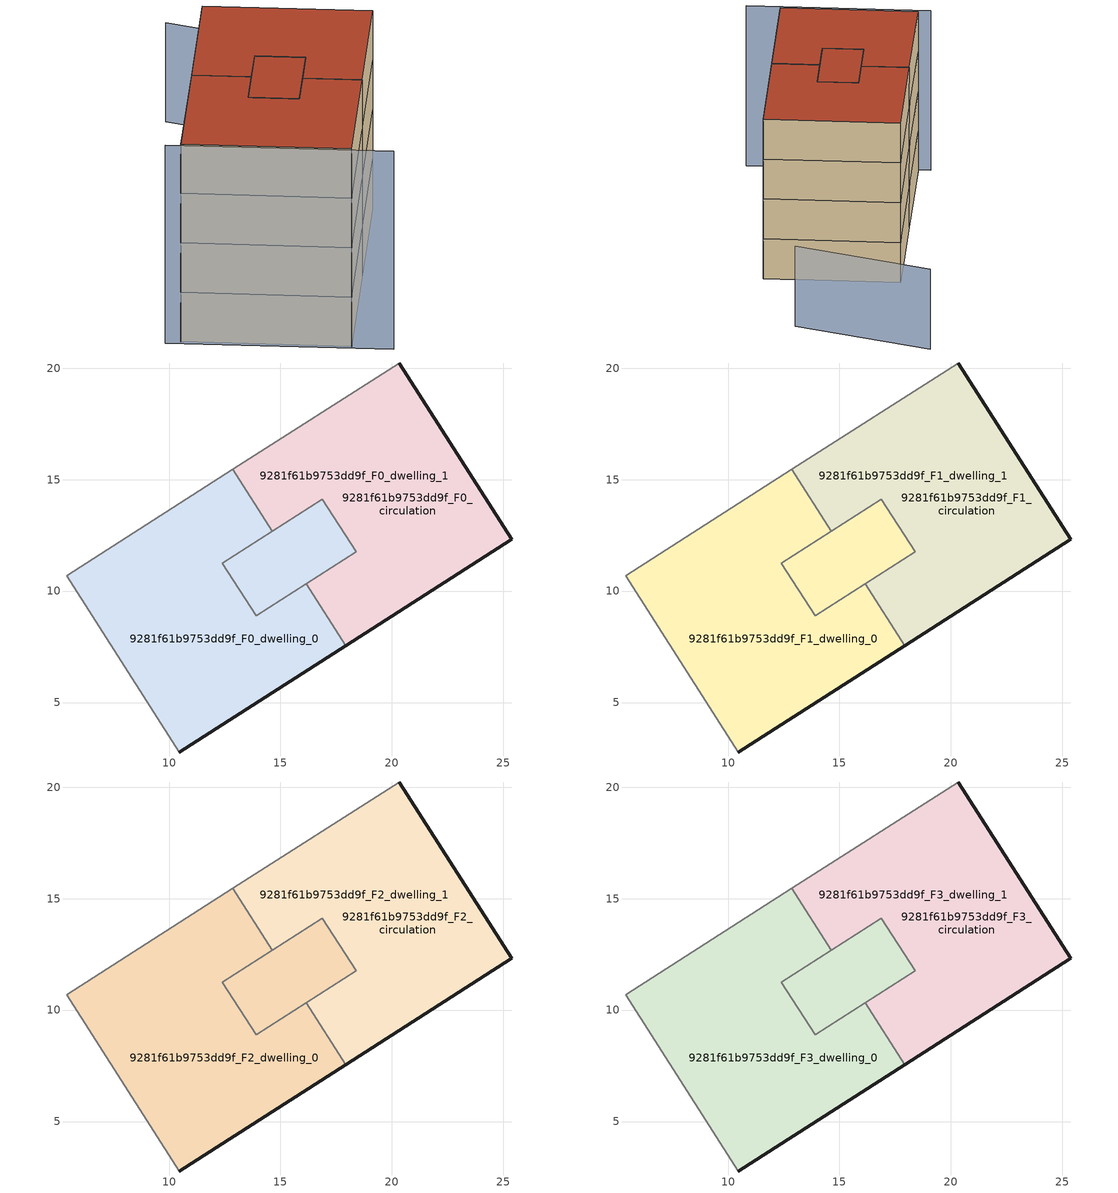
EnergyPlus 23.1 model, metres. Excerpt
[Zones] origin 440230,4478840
9281f61b9753dd9f_F0_dwelling_0
 floor ground (EU_floor_Construction): 14.64,12.69 13.17,11.76 12.4,11.26 13.91,8.89 14.63,9.35 16.15,10.32 17.92,7.56 10.46,2.78 5.4,10.68 12.87,15.46 z0; 16.88,14.13 18.39,11.76 16.15,10.32 14.63,9.35 13.91,8.89 12.4,11.26 13.17,11.76 z0
 wall outside (EU_wall_Construction): 10.46,2.78 17.92,7.56 z0:3
 wall adiabatic (EU_wall_Construction): 16.15,10.32 13.91,8.89 / 12.4,11.26 14.64,12.69 / 12.87,15.46 5.4,10.68 10.46,2.78 z0:3
 wall to 9281f61b9753dd9f_F0_dwelling_1 (EU_wall_Construction): 17.92,7.56 16.15,10.32 / 14.64,12.69 12.87,15.46 z0:3
 wall to 9281f61b9753dd9f_F0_circulation (EU_wall_Construction): 13.91,8.89 12.4,11.26 z0:3
9281f61b9753dd9f_F0_dwelling_1
 floor ground (EU_floor_Construction): 16.88,14.13 18.39,11.76 16.15,10.32 13.91,8.89 12.4,11.26 z0; 20.33,20.24 25.39,12.33 17.92,7.56 16.15,10.32 18.39,11.76 16.88,14.13 14.64,12.69 12.87,15.46 z0
 wall outside (EU_wall_Construction): 17.92,7.56 25.39,12.33 20.33,20.24 z0:3
 wall adiabatic (EU_wall_Construction): 20.33,20.24 12.87,15.46 / 14.64,12.69 16.88,14.13 18.39,11.76 16.15,10.32 z0:3
9281f61b9753dd9f_F0_circulation
 floor ground (EU_floor_Construction): 16.88,14.13 18.39,11.76 16.15,10.32 14.63,9.35 13.91,8.89 12.4,11.26 13.17,11.76 14.64,12.69 z0; 14.64,12.69 13.88,12.21 13.17,11.76 12.4,11.26 13.91,8.89 14.63,9.35 16.15,10.32 17.92,7.56 10.46,2.78 5.4,10.68 12.87,15.46 z0; 20.33,20.24 25.39,12.33 17.92,7.56 16.15,10.32 18.39,11.76 16.88,14.13 14.64,12.69 12.87,15.46 z0
 wall adiabatic (EU_wall_Construction): 13.91,8.89 18.39,11.76 16.88,14.13 12.4,11.26 z0:3
 roof outside (EU_floor_Construction): 17.92,7.56 16.15,10.32 14.63,9.35 13.91,8.89 12.4,11.26 13.17,11.76 14.64,12.69 12.87,15.46 5.4,10.68 10.46,2.78 z3
9281f61b9753dd9f_F1_dwelling_0
 floor to 9281f61b9753dd9f_F0_dwelling_0 (EU_floor_Construction): 14.64,12.69 13.05,11.68 12.4,11.26 13.91,8.89 16.15,10.32 17.92,7.56 10.46,2.78 5.4,10.68 12.87,15.46 z3; 16.88,14.13 18.39,11.76 16.15,10.32 14.63,9.35 13.91,8.89 12.4,11.26 13.17,11.76 z3
 wall outside (EU_wall_Construction): 10.46,2.78 17.92,7.56 z3:6
 wall adiabatic (EU_wall_Construction): 16.15,10.32 13.91,8.89 / 12.4,11.26 14.64,12.69 / 12.87,15.46 5.4,10.68 10.46,2.78 z3:6
 wall to 9281f61b9753dd9f_F1_dwelling_1 (EU_wall_Construction): 17.92,7.56 16.15,10.32 / 14.64,12.69 12.87,15.46 z3:6
 wall to 9281f61b9753dd9f_F1_circulation (EU_wall_Construction): 13.91,8.89 12.4,11.26 z3:6
9281f61b9753dd9f_F1_dwelling_1
 floor to 9281f61b9753dd9f_F0_dwelling_1 (EU_floor_Construction): 20.33,20.24 25.39,12.33 17.92,7.56 16.15,10.32 18.39,11.76 16.88,14.13 14.64,12.69 12.87,15.46 z3; 16.88,14.13 18.39,11.76 16.15,10.32 13.91,8.89 12.4,11.26 14.64,12.69 z3
 wall outside (EU_wall_Construction): 17.92,7.56 25.39,12.33 20.33,20.24 z3:6
 wall adiabatic (EU_wall_Construction): 20.33,20.24 12.87,15.46 / 14.64,12.69 16.88,14.13 18.39,11.76 16.15,10.32 z3:6
9281f61b9753dd9f_F1_circulation
 floor outside (EU_floor_Construction): 14.64,12.69 13.88,12.21 13.17,11.76 12.4,11.26 13.91,8.89 14.63,9.35 16.15,10.32 17.92,7.56 10.46,2.78 5.4,10.68 12.87,15.46 z3; 20.33,20.24 25.39,12.33 17.92,7.56 16.15,10.32 18.39,11.76 16.88,14.13 14.64,12.69 12.87,15.46 z3
 floor to 9281f61b9753dd9f_F0_circulation (EU_floor_Construction): 16.88,14.13 18.39,11.76 16.15,10.32 14.63,9.35 13.91,8.89 12.4,11.26 13.17,11.76 14.64,12.69 z3
 wall adiabatic (EU_wall_Construction): 13.91,8.89 18.39,11.76 16.88,14.13 12.4,11.26 z3:6
 roof outside (EU_floor_Construction): 17.92,7.56 16.15,10.32 14.63,9.35 13.91,8.89 12.4,11.26 13.17,11.76 14.64,12.69 12.87,15.46 5.4,10.68 10.46,2.78 z6
9281f61b9753dd9f_F2_dwelling_0
 floor to 9281f61b9753dd9f_F1_dwelling_0 (EU_floor_Construction): 14.64,12.69 13.05,11.68 12.4,11.26 13.91,8.89 16.15,10.32 17.92,7.56 10.46,2.78 5.4,10.68 12.87,15.46 z6; 16.88,14.13 18.39,11.76 16.15,10.32 14.63,9.35 13.91,8.89 12.4,11.26 13.17,11.76 z6
 wall outside (EU_wall_Construction): 10.46,2.78 17.92,7.56 z6:9
 wall adiabatic (EU_wall_Construction): 16.15,10.32 13.91,8.89 / 12.4,11.26 14.64,12.69 / 12.87,15.46 5.4,10.68 10.46,2.78 z6:9
 wall to 9281f61b9753dd9f_F2_dwelling_1 (EU_wall_Construction): 17.92,7.56 16.15,10.32 / 14.64,12.69 12.87,15.46 z6:9
 wall to 9281f61b9753dd9f_F2_circulation (EU_wall_Construction): 13.91,8.89 12.4,11.26 z6:9
9281f61b9753dd9f_F2_dwelling_1
 floor to 9281f61b9753dd9f_F1_dwelling_1 (EU_floor_Construction): 20.33,20.24 25.39,12.33 17.92,7.56 16.15,10.32 18.39,11.76 16.88,14.13 14.64,12.69 12.87,15.46 z6; 16.88,14.13 18.39,11.76 16.15,10.32 13.91,8.89 12.4,11.26 14.64,12.69 z6
 wall outside (EU_wall_Construction): 17.92,7.56 25.39,12.33 20.33,20.24 z6:9
 wall adiabatic (EU_wall_Construction): 20.33,20.24 12.87,15.46 / 14.64,12.69 16.88,14.13 18.39,11.76 16.15,10.32 z6:9
9281f61b9753dd9f_F2_circulation
 floor outside (EU_floor_Construction): 14.64,12.69 13.88,12.21 13.17,11.76 12.4,11.26 13.91,8.89 14.63,9.35 16.15,10.32 17.92,7.56 10.46,2.78 5.4,10.68 12.87,15.46 z6; 20.33,20.24 25.39,12.33 17.92,7.56 16.15,10.32 18.39,11.76 16.88,14.13 14.64,12.69 12.87,15.46 z6
 floor to 9281f61b9753dd9f_F1_circulation (EU_floor_Construction): 16.88,14.13 18.39,11.76 16.15,10.32 14.63,9.35 13.91,8.89 12.4,11.26 13.17,11.76 14.64,12.69 z6
 wall adiabatic (EU_wall_Construction): 13.91,8.89 18.39,11.76 16.88,14.13 12.4,11.26 z6:9
 roof outside (EU_floor_Construction): 17.92,7.56 16.15,10.32 14.63,9.35 13.91,8.89 12.4,11.26 13.17,11.76 14.64,12.69 12.87,15.46 5.4,10.68 10.46,2.78 z9
9281f61b9753dd9f_F3_dwelling_0
 floor to 9281f61b9753dd9f_F2_dwelling_0 (EU_floor_Construction): 14.64,12.69 13.05,11.68 12.4,11.26 13.91,8.89 16.15,10.32 17.92,7.56 10.46,2.78 5.4,10.68 12.87,15.46 z9; 16.88,14.13 18.39,11.76 16.15,10.32 14.63,9.35 13.91,8.89 12.4,11.26 13.17,11.76 z9
 wall outside (EU_wall_Construction): 10.46,2.78 17.92,7.56 z9:12
 wall adiabatic (EU_wall_Construction): 16.15,10.32 13.91,8.89 / 12.4,11.26 14.64,12.69 / 12.87,15.46 5.4,10.68 10.46,2.78 z9:12
 wall to 9281f61b9753dd9f_F3_dwelling_1 (EU_wall_Construction): 17.92,7.56 16.15,10.32 / 14.64,12.69 12.87,15.46 z9:12
 wall to 9281f61b9753dd9f_F3_circulation (EU_wall_Construction): 13.91,8.89 12.4,11.26 z9:12
 roof outside (EU_roof_Construction): 16.15,10.32 18.39,11.76 16.88,14.13 13.17,11.76 12.4,11.26 13.91,8.89 14.63,9.35 z12; 17.92,7.56 16.15,10.32 14.63,9.35 13.91,8.89 12.4,11.26 13.17,11.76 14.64,12.69 12.87,15.46 5.4,10.68 10.46,2.78 z12
9281f61b9753dd9f_F3_dwelling_1
 floor to 9281f61b9753dd9f_F2_dwelling_1 (EU_floor_Construction): 20.33,20.24 25.39,12.33 17.92,7.56 16.15,10.32 18.39,11.76 16.88,14.13 14.64,12.69 12.87,15.46 z9; 16.88,14.13 18.39,11.76 16.15,10.32 13.91,8.89 12.4,11.26 14.64,12.69 z9
 wall outside (EU_wall_Construction): 17.92,7.56 25.39,12.33 20.33,20.24 z9:12
 wall adiabatic (EU_wall_Construction): 20.33,20.24 12.87,15.46 / 14.64,12.69 16.88,14.13 18.39,11.76 16.15,10.32 z9:12
 roof outside (EU_roof_Construction): 25.39,12.33 20.33,20.24 12.87,15.46 14.64,12.69 16.88,14.13 18.39,11.76 16.15,10.32 17.92,7.56 z12; 16.15,10.32 18.39,11.76 16.88,14.13 12.4,11.26 13.91,8.89 z12
9281f61b9753dd9f_F3_circulation
 floor outside (EU_floor_Construction): 14.64,12.69 13.88,12.21 13.17,11.76 12.4,11.26 13.91,8.89 14.63,9.35 16.15,10.32 17.92,7.56 10.46,2.78 5.4,10.68 12.87,15.46 z9; 20.33,20.24 25.39,12.33 17.92,7.56 16.15,10.32 18.39,11.76 16.88,14.13 14.64,12.69 12.87,15.46 z9
 floor to 9281f61b9753dd9f_F2_circulation (EU_floor_Construction): 16.88,14.13 18.39,11.76 16.15,10.32 14.63,9.35 13.91,8.89 12.4,11.26 13.17,11.76 14.64,12.69 z9
 wall adiabatic (EU_wall_Construction): 13.91,8.89 18.39,11.76 16.88,14.13 12.4,11.26 z9:12
 roof outside (EU_roof_Construction): 16.15,10.32 18.39,11.76 16.88,14.13 14.64,12.69 13.17,11.76 12.4,11.26 13.91,8.89 14.63,9.35 z12; 17.92,7.56 16.15,10.32 14.63,9.35 13.91,8.89 12.4,11.26 13.17,11.76 14.64,12.69 12.87,15.46 5.4,10.68 10.46,2.78 z12; 25.39,12.33 20.33,20.24 12.87,15.46 14.64,12.69 16.88,14.13 18.39,11.76 16.15,10.32 17.92,7.56 z12
shading: 4.74,11.27 11.6,0.75 z0:12; 30.14,18.53 27.62,28.09 z0:6
[Building]
EU S2 Campaign: North Axis=0; Terrain=City; Solar Distribution=FullExterior
[Site:Location]
Madrid: Latitude=40.5; Longitude=-3.5; Time Zone=1; Elevation=609
[SizingPeriod:WeatherFileDays]
AnnualSizingPeriod: Begin Month=1; Begin Day of Month=1; End Month=12; End Day of Month=31; Day of Week for Start Day=Monday; Use Weather File Daylight Saving Period=No; Use Weather File Rain and Snow Indicators=No
[MATERIAL]
EU_InternalMass_Material: Roughness=MediumRough; Thickness=0.1; Conductivity=1; Density=1800; Specific Heat=900; Thermal Absorptance=0.9; Solar Absorptance=0.7; Visible Absorptance=0.7
[MATERIAL:NOMASS] Roughness=MediumRough; Thermal Absorptance=0.9; Solar Absorptance=0.7; Visible Absorptance=0.7
Name | Thermal Resistance
EU_wall_NoMass | 0.459673
EU_roof_NoMass | 0.495815
EU_floor_NoMass | 0.788942
[CONSTRUCTION]
EU_wall_Construction: EU_wall_NoMass
EU_roof_Construction: EU_roof_NoMass
EU_floor_Construction: EU_floor_NoMass
EU_InternalMass_Construction: EU_InternalMass_Material
[ZONE] Type=1; Multiplier=1; Ceiling Height=autocalculate; Floor Area=autocalculate; Part of Total Floor Area=Yes
Name | Volume
9281f61b9753dd9f_F0_dwelling_0; 9281f61b9753dd9f_F1_dwelling_0; 9281f61b9753dd9f_F2_dwelling_0; 9281f61b9753dd9f_F3_dwelling_0 | 271.872
9281f61b9753dd9f_F0_dwelling_1; 9281f61b9753dd9f_F1_dwelling_1; 9281f61b9753dd9f_F2_dwelling_1; 9281f61b9753dd9f_F3_dwelling_1 | 271.871
9281f61b9753dd9f_F0_circulation; 9281f61b9753dd9f_F1_circulation; 9281f61b9753dd9f_F2_circulation; 9281f61b9753dd9f_F3_circulation | 498.847
[INTERNALMASS] Construction=EU_InternalMass_Construction; Surface Area=75.6584
Name | Zone or ZoneList
9281f61b9753dd9f_F0_dwelling_0_EU_InternalMass | 9281f61b9753dd9f_F0_dwelling_0
9281f61b9753dd9f_F0_dwelling_1_EU_InternalMass | 9281f61b9753dd9f_F0_dwelling_1
9281f61b9753dd9f_F1_dwelling_0_EU_InternalMass | 9281f61b9753dd9f_F1_dwelling_0
9281f61b9753dd9f_F1_dwelling_1_EU_InternalMass | 9281f61b9753dd9f_F1_dwelling_1
9281f61b9753dd9f_F2_dwelling_0_EU_InternalMass | 9281f61b9753dd9f_F2_dwelling_0
9281f61b9753dd9f_F2_dwelling_1_EU_InternalMass | 9281f61b9753dd9f_F2_dwelling_1
9281f61b9753dd9f_F3_dwelling_0_EU_InternalMass | 9281f61b9753dd9f_F3_dwelling_0
9281f61b9753dd9f_F3_dwelling_1_EU_InternalMass | 9281f61b9753dd9f_F3_dwelling_1
[OTHEREQUIPMENT] Fuel Type=Electricity; Design Level Calculation Method=Watts/Area; Power per Zone Floor Area=1; Fraction Latent=0; Fraction Radiant=0; Fraction Lost=0; Carbon Dioxide Generation Rate=0; EndUse Subcategory=EU_Step8_InternalGains
Name | Zone or ZoneList or Space or SpaceList | Schedule
EU_Step8_InternalGain_9281f61b9753dd9f_F0_dwelling_0_f000 | 9281f61b9753dd9f_F0_dwelling_0 | EU_Step8_GainSchedule_9281f61b9753dd9f_F0_dwelling_0_f000
EU_Step8_InternalGain_9281f61b9753dd9f_F0_dwelling_1_f000 | 9281f61b9753dd9f_F0_dwelling_1 | EU_Step8_GainSchedule_9281f61b9753dd9f_F0_dwelling_1_f000
EU_Step8_InternalGain_9281f61b9753dd9f_F1_dwelling_0_f000 | 9281f61b9753dd9f_F1_dwelling_0 | EU_Step8_GainSchedule_9281f61b9753dd9f_F1_dwelling_0_f000
EU_Step8_InternalGain_9281f61b9753dd9f_F1_dwelling_1_f000 | 9281f61b9753dd9f_F1_dwelling_1 | EU_Step8_GainSchedule_9281f61b9753dd9f_F1_dwelling_1_f000
EU_Step8_InternalGain_9281f61b9753dd9f_F2_dwelling_0_f000 | 9281f61b9753dd9f_F2_dwelling_0 | EU_Step8_GainSchedule_9281f61b9753dd9f_F2_dwelling_0_f000
EU_Step8_InternalGain_9281f61b9753dd9f_F2_dwelling_1_f000 | 9281f61b9753dd9f_F2_dwelling_1 | EU_Step8_GainSchedule_9281f61b9753dd9f_F2_dwelling_1_f000
EU_Step8_InternalGain_9281f61b9753dd9f_F3_dwelling_0_f000 | 9281f61b9753dd9f_F3_dwelling_0 | EU_Step8_GainSchedule_9281f61b9753dd9f_F3_dwelling_0_f000
EU_Step8_InternalGain_9281f61b9753dd9f_F3_dwelling_1_f000 | 9281f61b9753dd9f_F3_dwelling_1 | EU_Step8_GainSchedule_9281f61b9753dd9f_F3_dwelling_1_f000
[ZONEINFILTRATION:DESIGNFLOWRATE] Schedule=EU_AlwaysOn; Design Flow Rate Calculation Method=Flow/Area; Flow Rate per Floor Area=0.0005; Constant Term Coefficient=1; Temperature Term Coefficient=0; Velocity Term Coefficient=0; Velocity Squared Term Coefficient=0
Name | Zone or ZoneList or Space or SpaceList
EU_Circulation_Infiltration_9281f61b9753dd9f_F0_circulation | 9281f61b9753dd9f_F0_circulation
EU_Circulation_Infiltration_9281f61b9753dd9f_F1_circulation | 9281f61b9753dd9f_F1_circulation
EU_Circulation_Infiltration_9281f61b9753dd9f_F2_circulation | 9281f61b9753dd9f_F2_circulation
EU_Circulation_Infiltration_9281f61b9753dd9f_F3_circulation | 9281f61b9753dd9f_F3_circulation
[ZONEVENTILATION:DESIGNFLOWRATE] Schedule=EU_AlwaysOn; Design Flow Rate Calculation Method=AirChanges/Hour; Air Changes per Hour=0.719161; Ventilation Type=Natural; Fan Pressure Rise=0; Fan Total Efficiency=1; Constant Term Coefficient=1; Temperature Term Coefficient=0; Velocity Term Coefficient=0; Velocity Squared Term Coefficient=0; Minimum Indoor Temperature=-100; Maximum Indoor Temperature=100; Delta Temperature=-100; Minimum Outdoor Temperature=-100; Maximum Outdoor Temperature=100; Maximum Wind Speed=40
Name | Zone or ZoneList or Space or SpaceList
EU_ConstantAir_9281f61b9753dd9f_F0_dwelling_0 | 9281f61b9753dd9f_F0_dwelling_0
EU_ConstantAir_9281f61b9753dd9f_F0_dwelling_1 | 9281f61b9753dd9f_F0_dwelling_1
EU_ConstantAir_9281f61b9753dd9f_F1_dwelling_0 | 9281f61b9753dd9f_F1_dwelling_0
EU_ConstantAir_9281f61b9753dd9f_F1_dwelling_1 | 9281f61b9753dd9f_F1_dwelling_1
EU_ConstantAir_9281f61b9753dd9f_F2_dwelling_0 | 9281f61b9753dd9f_F2_dwelling_0
EU_ConstantAir_9281f61b9753dd9f_F2_dwelling_1 | 9281f61b9753dd9f_F2_dwelling_1
EU_ConstantAir_9281f61b9753dd9f_F3_dwelling_0 | 9281f61b9753dd9f_F3_dwelling_0
EU_ConstantAir_9281f61b9753dd9f_F3_dwelling_1 | 9281f61b9753dd9f_F3_dwelling_1
[HVACTEMPLATE:THERMOSTAT] Constant Heating Setpoint=20; Constant Cooling Setpoint=50
EU_HeatOnly_9281f61b9753dd9f_F0_dwelling_0; EU_HeatOnly_9281f61b9753dd9f_F0_dwelling_1; EU_HeatOnly_9281f61b9753dd9f_F1_dwelling_0; EU_HeatOnly_9281f61b9753dd9f_F1_dwelling_1; EU_HeatOnly_9281f61b9753dd9f_F2_dwelling_0; EU_HeatOnly_9281f61b9753dd9f_F2_dwelling_1; EU_HeatOnly_9281f61b9753dd9f_F3_dwelling_0; EU_HeatOnly_9281f61b9753dd9f_F3_dwelling_1
[HVACTEMPLATE:ZONE:IDEALLOADSAIRSYSTEM] System Availability Schedule=EU_AlwaysOn; Maximum Heating Supply Air Temperature=50; Minimum Cooling Supply Air Temperature=13; Maximum Heating Supply Air Humidity Ratio=0.0156; Minimum Cooling Supply Air Humidity Ratio=0.0077; Heating Limit=NoLimit; Cooling Limit=NoLimit; Heating Availability Schedule=EU_AlwaysOn; Cooling Availability Schedule=EU_CoolingOff; Dehumidification Control Type=ConstantSensibleHeatRatio; Cooling Sensible Heat Ratio=0.7; Dehumidification Setpoint=60; Humidification Control Type=None; Humidification Setpoint=30; Outdoor Air Method=None; Outdoor Air Flow Rate per Person=0.00944; Outdoor Air Flow Rate per Zone Floor Area=0; Outdoor Air Flow Rate per Zone=0; Demand Controlled Ventilation Type=None; Outdoor Air Economizer Type=NoEconomizer; Heat Recovery Type=None; Sensible Heat Recovery Effectiveness=0.7; Latent Heat Recovery Effectiveness=0.65
Name | Template Thermostat
9281f61b9753dd9f_F0_dwelling_0 | EU_HeatOnly_9281f61b9753dd9f_F0_dwelling_0
9281f61b9753dd9f_F0_dwelling_1 | EU_HeatOnly_9281f61b9753dd9f_F0_dwelling_1
9281f61b9753dd9f_F1_dwelling_0 | EU_HeatOnly_9281f61b9753dd9f_F1_dwelling_0
9281f61b9753dd9f_F1_dwelling_1 | EU_HeatOnly_9281f61b9753dd9f_F1_dwelling_1
9281f61b9753dd9f_F2_dwelling_0 | EU_HeatOnly_9281f61b9753dd9f_F2_dwelling_0
9281f61b9753dd9f_F2_dwelling_1 | EU_HeatOnly_9281f61b9753dd9f_F2_dwelling_1
9281f61b9753dd9f_F3_dwelling_0 | EU_HeatOnly_9281f61b9753dd9f_F3_dwelling_0
9281f61b9753dd9f_F3_dwelling_1 | EU_HeatOnly_9281f61b9753dd9f_F3_dwelling_1
[SIZING:ZONE] Zone Cooling Design Supply Air Temperature Input Method=SupplyAirTemperature; Zone Cooling Design Supply Air Temperature=13; Zone Heating Design Supply Air Temperature Input Method=SupplyAirTemperature; Zone Heating Design Supply Air Temperature=50; Zone Cooling Design Supply Air Humidity Ratio=0.008; Zone Heating Design Supply Air Humidity Ratio=0.008; Cooling Design Air Flow Method=DesignDay; Cooling Design Air Flow Rate=0; Cooling Minimum Air Flow per Zone Floor Area=0.000762; Cooling Minimum Air Flow=0; Cooling Minimum Air Flow Fraction=0.2; Heating Design Air Flow Method=DesignDay; Heating Design Air Flow Rate=0; Heating Maximum Air Flow per Zone Floor Area=0.002032; Heating Maximum Air Flow=0.141576; Heating Maximum Air Flow Fraction=0.3; Account for Dedicated Outdoor Air System=No; Dedicated Outdoor Air System Control Strategy=NeutralSupplyAir; Dedicated Outdoor Air Low Setpoint Temperature for Design=autosize; Dedicated Outdoor Air High Setpoint Temperature for Design=autosize; Zone Load Sizing Method=Sensible Load Only No Latent Load; Zone Latent Cooling Design Supply Air Humidity Ratio Input Method=HumidityRatioDifference; Zone Cooling Design Supply Air Humidity Ratio Difference=0.005; Zone Latent Heating Design Supply Air Humidity Ratio Input Method=HumidityRatioDifference; Zone Humidification Design Supply Air Humidity Ratio Difference=0.005
9281f61b9753dd9f_F0_dwelling_0; 9281f61b9753dd9f_F0_dwelling_1; 9281f61b9753dd9f_F1_dwelling_0; 9281f61b9753dd9f_F1_dwelling_1; 9281f61b9753dd9f_F2_dwelling_0; 9281f61b9753dd9f_F2_dwelling_1; 9281f61b9753dd9f_F3_dwelling_0; 9281f61b9753dd9f_F3_dwelling_1
[SCHEDULE:CONSTANT]
Name | Hourly Value
EU_AlwaysOn | 1
EU_CoolingOff | 0
[SCHEDULE:FILE] Column Number=1; Rows to Skip at Top=0; Number of Hours of Data=8760; Column Separator=Comma; Interpolate to Timestep=No; Minutes per Item=60; Adjust Schedule for Daylight Savings=Yes
Name | File
EU_Step8_GainSchedule_9281f61b9753dd9f_F0_dwelling_0_f000 | ../../schedules/9281f61b9753dd9f/9281f61b9753dd9f_F0_dwelling_0_f000_gain.csv
EU_Step8_GainSchedule_9281f61b9753dd9f_F0_dwelling_1_f000 | ../../schedules/9281f61b9753dd9f/9281f61b9753dd9f_F0_dwelling_1_f000_gain.csv
EU_Step8_GainSchedule_9281f61b9753dd9f_F1_dwelling_0_f000 | ../../schedules/9281f61b9753dd9f/9281f61b9753dd9f_F1_dwelling_0_f000_gain.csv
EU_Step8_GainSchedule_9281f61b9753dd9f_F1_dwelling_1_f000 | ../../schedules/9281f61b9753dd9f/9281f61b9753dd9f_F1_dwelling_1_f000_gain.csv
EU_Step8_GainSchedule_9281f61b9753dd9f_F2_dwelling_0_f000 | ../../schedules/9281f61b9753dd9f/9281f61b9753dd9f_F2_dwelling_0_f000_gain.csv
EU_Step8_GainSchedule_9281f61b9753dd9f_F2_dwelling_1_f000 | ../../schedules/9281f61b9753dd9f/9281f61b9753dd9f_F2_dwelling_1_f000_gain.csv
EU_Step8_GainSchedule_9281f61b9753dd9f_F3_dwelling_0_f000 | ../../schedules/9281f61b9753dd9f/9281f61b9753dd9f_F3_dwelling_0_f000_gain.csv
EU_Step8_GainSchedule_9281f61b9753dd9f_F3_dwelling_1_f000 | ../../schedules/9281f61b9753dd9f/9281f61b9753dd9f_F3_dwelling_1_f000_gain.csv
